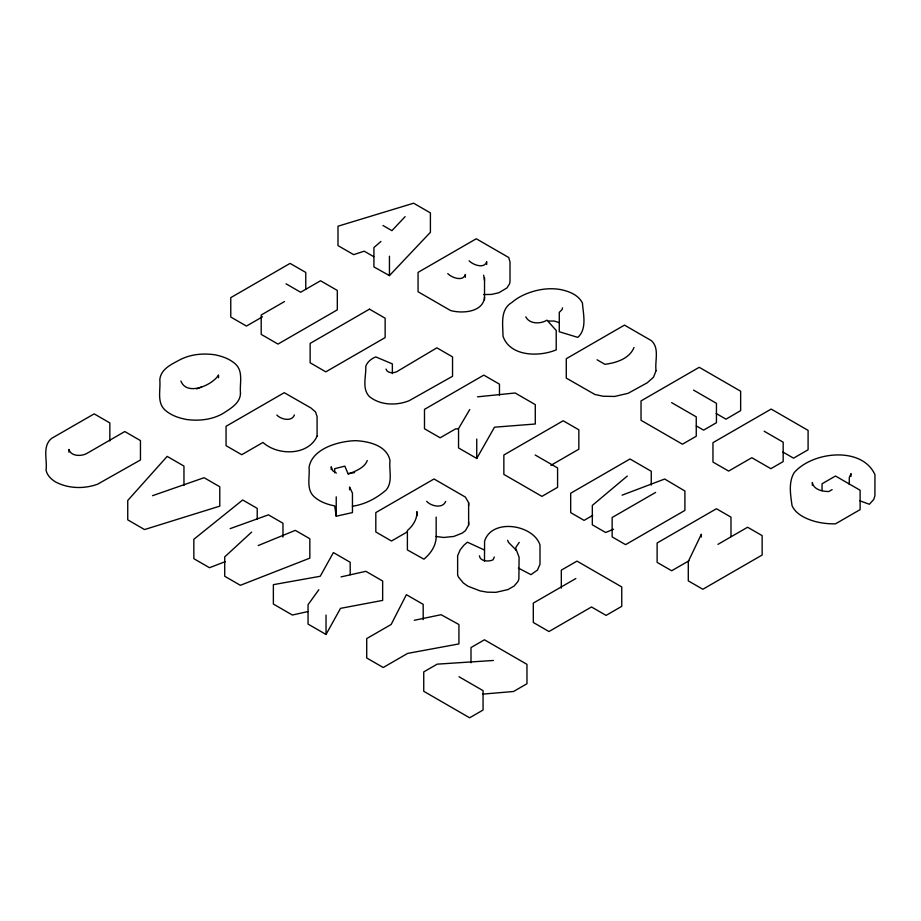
<?xml version="1.0" encoding="UTF-8"?>
<svg xmlns="http://www.w3.org/2000/svg" width="921" height="921" viewBox="0 0 921 921"><rect width="100%" height="100%" fill="white"/><g stroke="black" fill="none" stroke-linecap="round" stroke-linejoin="round"><path stroke-width="1.38" d="M483.652 294.57L491.503 294.421L498.825 292.763L506.987 287.916L509.658 283.645L510.015 281.377L510.015 261.99L508.726 257.512L476.261 238.769L418.065 272.374L418.065 291.761L450.519 310.504C462.112 313.773 483.306 312.346 484.527 297.149M484.527 280.398L483.652 275.183M436.163 517.107L436.163 536.494C436.232 545.554 430.694 553.625 423.902 559.174L407.393 549.929L407.393 530.542C412.907 525.891 417.294 519.087 416.925 511.639L416.925 515.783M494.347 556.998L493.023 559.853C488.683 561.822 480.221 561.649 479.381 555.789M519.237 542.377L515.841 547.362L515.841 550.136M294.421 414.922C291.945 422.083 280.767 419.423 276.864 415.049M367.26 460.512C364.601 467.983 355.115 471.253 348.196 474.154L344.845 466.153L334.668 468.685L334.668 472.841M562.524 307.833L562.144 309.491L559.277 312.357L559.277 331.744L577.812 337.385C587.276 328.878 583.189 314.119 582.452 303.067C578.33 294.755 568.833 291.22 560.267 289.505C547.638 287.375 534.583 289.896 523.047 295.25C519.11 297.149 515.346 299.463 512.053 302.353C499.838 309.433 502.958 324.411 503.004 336.223C510.038 356.726 539.165 357.014 556.215 349.865L556.215 330.478L546.959 320.163C540.696 324.134 529.448 324.273 525.787 316.836M445.672 501.438C442.679 509.037 430.901 506.101 426.653 501.323M407.128 531.981L391.483 541.018L375.814 531.97L375.814 512.583L434.021 478.978L465.358 497.075L468.628 502.693L468.639 525.062L465.404 530.692L462.296 533.075L453.846 536.448L443.726 537.473L436.163 536.494M634.016 347.505C629.388 358.833 616.045 362.886 604.924 364.313L597.084 359.789M318.839 589.716L308.051 604.694L308.051 624.081L326.034 634.465L340.517 608.355L382.652 600.4L382.652 581.013L365.856 571.319L341.058 576.891M469.756 409.523L458.543 428.564L458.543 447.951L476.744 458.451L494.496 427.194L535.285 424.005L535.285 404.63L515.138 392.991L477.539 396.836M405.102 216.665L391.92 230.664L382.975 225.495M380.96 241.452L373.914 247.53L373.914 266.917L389.445 275.598L430.406 232.288L430.406 212.901L413.621 203.207L337.995 226.209L337.995 245.596L353.664 254.645L364.232 251.191L373.788 256.706M251.64 532.108L224.724 556.871L224.724 576.258L240.369 585.296L309.836 558.138L309.836 538.75L295.284 530.358L258.202 545.554M627.293 476.053L592.318 505.422L592.318 524.809L605.638 532.499L613.536 529.23M284.52 301.547L261.207 315.005L261.207 334.392L277.992 344.086L337.316 309.836L337.316 290.449L320.531 280.767L300.637 292.245L286.051 283.818M262.508 316.801L246.448 326.069L230.768 317.031L230.768 297.644L290.092 263.394L305.76 272.443L305.76 289.056M550.954 465.301L578.849 449.195L578.849 429.808L563.18 420.77L503.856 455.009L503.856 474.396L541.916 496.373L557.585 487.324L557.585 467.937L535.193 455.009M592.744 515.392L584.098 520.377L570.675 512.629L570.675 493.242L629.999 458.992L651.262 471.276L651.262 485.114M655.625 492.413L612.143 517.51L612.143 536.897L625.578 544.656L684.902 510.407L684.902 491.02L664.686 479.024L622.066 495.176M575.832 578.538L533.305 603.094L533.305 622.481L548.974 631.53L591.501 606.974L606.076 615.389L621.756 606.34L621.756 586.953L576.983 561.108L561.315 570.157L561.315 588.151M688.966 560.785L671.674 570.767L657.122 562.374L657.122 542.987L716.434 508.737L730.986 517.142L730.986 536.529M717.943 544.357L747.599 527.238L762.151 535.631L762.151 555.018L702.827 589.267L688.286 580.863L688.286 561.488L701.33 534.261L701.33 537.035M832.135 489.592L828.785 491.538C822.568 491.526 813.554 489.73 812.322 482.466L812.322 485.24M196.657 388.904L201.549 386.993M225.3 561.637L209.504 567.716L193.836 558.679L193.836 539.292L242.684 499.988L257.224 508.38L257.224 519.467M230.135 528.631L268.425 514.851L282.977 523.243L282.977 537.093M152.529 495.694L204.105 477.711L219.774 486.76L219.774 506.147L144.528 529.552L127.743 519.858L127.743 500.471L167.173 456.39L183.958 466.084L183.958 485.471M348.265 473.567L354.597 472.588M352.375 506.262C364.958 504.455 376.735 498.238 386.221 489.926C393.002 481.695 388.846 470.217 390.009 460.569C386.981 445.476 368.768 441.309 355.564 440.675C338.893 441.09 312.023 448.469 309.053 467.454C310.02 477.113 305.922 489.051 314.026 496.638C319.794 501.807 327.208 504.443 334.703 505.905L336.234 516.221L352.455 512.583L352.455 493.196L349.589 487.013L349.589 489.788M307.706 611.602L292.383 615.032L273.364 604.049L273.364 584.662L320.22 576.27L333.402 552.577L350.187 562.27L350.187 574.739M414.289 620.293L441.09 614.71L458.923 624.53L458.923 643.917L407.669 653.392L383.217 667.506L366.719 657.974L366.719 638.587L391.16 624.473L406.391 594.678L423.188 604.372L423.188 619.603M482.765 694.112L513.538 691.498L526.962 683.739L526.962 664.352L484.434 639.796L470.999 647.555L470.999 662.786M548.582 321.038L554.315 321.038L559.277 322.695M493.391 660.472L437.176 664.156L423.741 671.904L423.741 691.291L469.629 717.793L483.065 710.033L483.065 690.646L459.003 676.751M458.439 428.887L455.607 428.875L440.157 437.797L424.489 428.76L424.489 409.373L483.801 375.123L499.47 384.172L499.47 395.247M860.007 500.874L869.389 504.271L873.73 499.458L874.904 495.889L874.95 474.683C861.918 445.856 812.299 451.555 794.155 472.68C788.261 482.293 790.563 495.026 792.048 505.641C794.144 510.591 798.472 514.148 803.077 516.716C812.955 522.057 824.353 524.014 835.497 523.842L860.122 509.624L860.122 490.237L835.497 476.019L822.062 483.778L822.062 490.697M336.349 473.037L332.78 470.769L331.215 466.774L331.215 469.549M484.492 550.044L467.373 542.181L463.862 545.267L460.27 549.722L457.633 555.674L457.633 575.061L458.531 577.133L463.263 582.912L467.949 586.216L480.186 590.925L487.255 592.168L495.935 592.33L507.978 589.578L514.114 586.032L517.959 581.542L518.88 579.079L519.087 557.182L516.577 550.551L508.484 542.365L507.644 540.305M518.373 568.073L530.98 574.669L537.461 570.076L539.994 564.32L539.994 544.933C533.236 524.429 491.63 517.982 484.584 541.26L484.492 561.119M693.548 390.101L716.446 403.329L716.446 422.716L703.586 430.13L696.322 425.939M469.123 260.804C472.669 264.718 484.423 269.277 486.702 261.714L486.702 264.488M764.142 431.212L783.172 442.195L783.172 461.582L770.854 468.685L751.824 457.702L728.626 471.092L712.958 462.054L712.958 442.667L771.165 409.062L808.097 430.383L808.097 449.77L793.545 458.174L782.919 452.038M716.158 413.494L726.001 419.182L740.645 410.605L740.645 391.218L699.235 367.306L641.028 400.911L641.028 420.298L682.449 444.21L696.253 436.232L696.253 416.856L671.628 402.638M447.779 273.583C451.313 277.497 463.067 282.056 465.358 274.493L465.358 277.267M386.026 369.068C387.234 373.373 393.486 373.373 396.836 371.658L436.876 347.839L452.545 356.888L452.545 376.275L409.108 400.727C396.341 405.804 380.246 405.424 369.275 396.479C361.7 388.478 366.316 376.056 365.775 366.201C367.479 361.7 371.439 358.695 375.745 356.888L392.358 363.899L392.358 373.592M180.93 381.075C186.894 396.675 212.993 384.805 218.53 374.985L218.53 377.748M468.628 502.693L468.639 505.675M468.628 522.08L468.639 525.062M851.016 476.387L851.016 473.613L849.277 477.608L849.277 484.527M484.527 277.762L484.527 299.786M476.744 439.064L476.744 458.451M389.445 256.211L389.445 275.598M336.234 496.833L336.234 516.221M326.034 615.078L326.034 634.465M109.841 440.929L109.841 422.923L94.172 413.874L51.657 438.35C41.986 446.121 47.501 459.821 46.05 470.251C47.178 475.478 51.185 479.265 55.582 481.959C68.384 488.717 84.041 489.086 97.545 484.227L140.453 459.982L140.453 440.595L124.784 431.546L86.493 453.65C81.06 456.459 70.917 456.448 68.937 449.448L68.937 452.223M317.089 436.105C308.305 455.757 277.82 455.941 262.992 442.448L241.728 454.721L226.059 445.672L226.059 426.285L284.255 392.691L310.918 407.968L315.558 411.975L317.089 416.718L317.089 436.105M240.485 393.255C240.277 403.041 230.975 408.222 223.699 413.057C212.693 419.688 199.339 421.185 186.779 419.527C178.755 418.076 170.788 415.325 164.675 409.741C156.685 401.832 160.784 389.733 159.794 379.843C160.668 369.183 171.191 364.486 179.503 359.996C190.256 354.274 202.896 353.042 214.835 354.792C222.329 356.254 229.743 358.902 235.511 364.071C243.616 371.647 239.518 383.585 240.485 393.255M656.063 370.703L653.507 377.219L647.187 382.825L628.053 393.325L614.641 396.456L603.036 396.226L594.862 394.464L566.277 378.105L566.277 358.718L624.473 325.113L651.331 340.62C659.85 348.23 654.635 361.02 656.063 370.703M369.471 309.157L310.147 343.406L310.147 362.793L325.815 371.842L385.139 337.593L385.139 318.206L369.471 309.157"/></g></svg>
